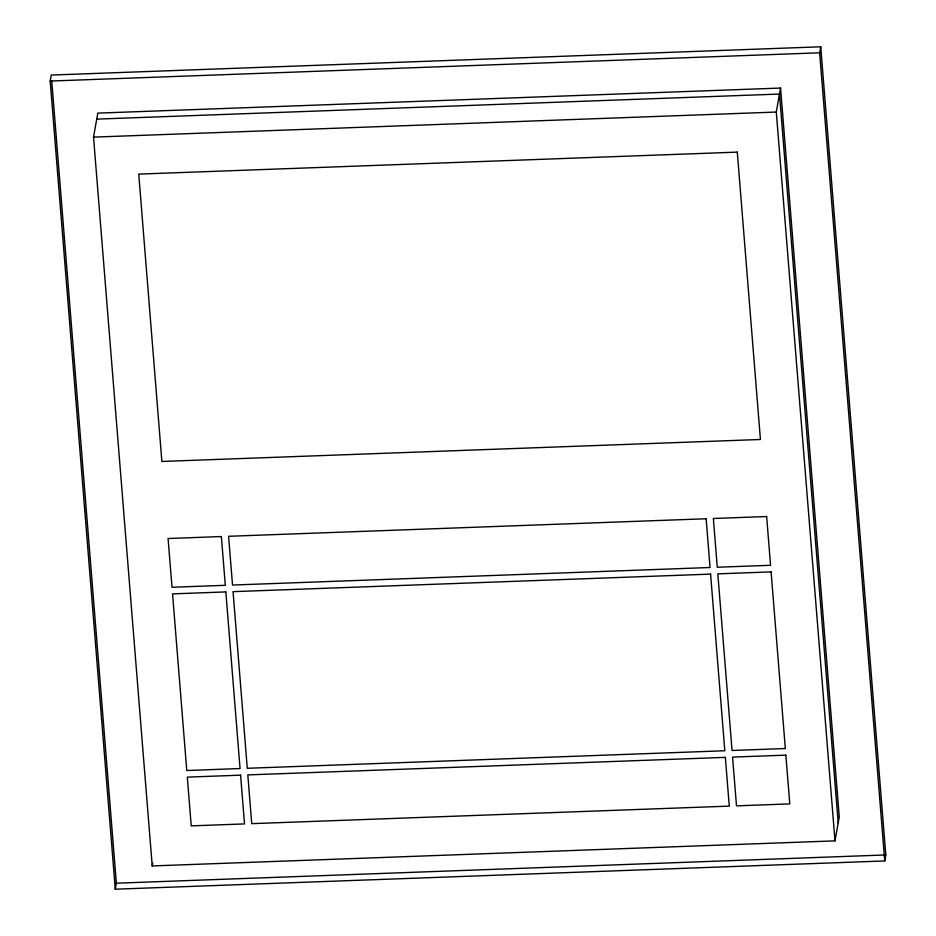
<?xml version="1.0" encoding="UTF-8"?>
<svg xmlns="http://www.w3.org/2000/svg" width="936" height="936" viewBox="0 0 936 936"><rect width="100%" height="100%" fill="white"/><g stroke="black" fill="none" stroke-linecap="round" stroke-linejoin="round"><path stroke-width="1.4" d="M50.193 81.058L51.258 75.055L820.72 46.8L885.807 854.942L884.742 860.944L115.28 889.2L50.193 81.058L819.643 52.802L820.72 46.8M93.53 137.124L97.8 113.127L780.565 88.054L839.264 816.871L834.994 840.867L152.229 865.94L93.53 137.124L776.283 112.051L780.565 88.054M115.28 889.2L116.356 883.198L51.726 80.882M152.229 865.94L152.72 863.179M96.736 119.129L779.489 94.056L838.2 822.873M116.356 883.198L885.807 854.942M819.643 52.802L884.742 860.944M776.283 112.051L834.994 840.867M737.287 152.123L138.739 174.108L161.881 461.46L760.43 439.487L737.287 152.123M221.376 536.55L168.082 538.516L172.013 587.27L225.295 585.304L221.376 536.55M706.13 518.755L228.595 536.293L232.526 585.047L710.061 567.509L706.13 518.755M766.642 516.532L713.349 518.485L717.28 567.239L770.562 565.285L766.642 516.532M225.833 591.915L172.552 593.88L186.767 770.515L240.061 768.55L225.833 591.915M710.588 574.119L233.052 591.657L247.279 768.292L724.815 750.754L710.588 574.119M771.1 571.896L717.818 573.85L732.046 750.485L785.327 748.531L771.1 571.896M240.587 775.16L187.305 777.126L191.236 825.88L244.518 823.914L240.587 775.16M725.353 757.364L247.818 774.903L251.737 823.657L729.273 806.118L725.353 757.364M785.854 755.141L732.572 757.095L736.503 805.849L789.785 803.895L785.854 755.141"/></g></svg>
